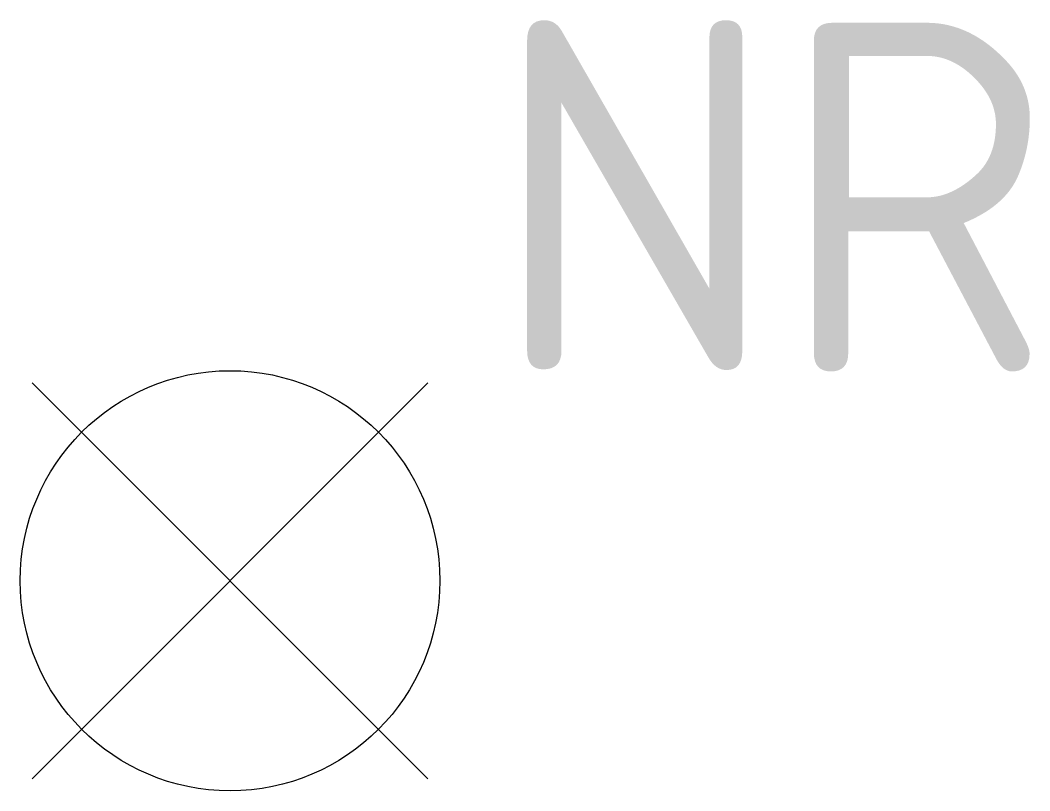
# Model space of a CAD drawing. Extents: x -1.5 to 5.72, y -1.5 to 4.
import ezdxf

# ---------------------------------------------------------------- set-up
doc = ezdxf.new("R2010")
doc.units = 0
doc.styles.add('NLCS-ISO', font='NLCS-ISO.ttf')

msp = doc.modelspace()

# ---------------------------------------------------------------- linework, layer by layer
for p, q in [((1.4142, 1.4142), (-1.4142, -1.4142)), ((1.4142, -1.4142), (-1.4142, 1.4142))]:
    msp.add_line(p, q)
msp.add_circle((0, 0), 1.5)

# ---------------------------------------------------------------- texts
at = {"style": 'NLCS-ISO'}
msp.add_attdef('NR', (1.8673, 1.495), '', height=2.5, dxfattribs=at)

doc.saveas('drawing.dxf')
